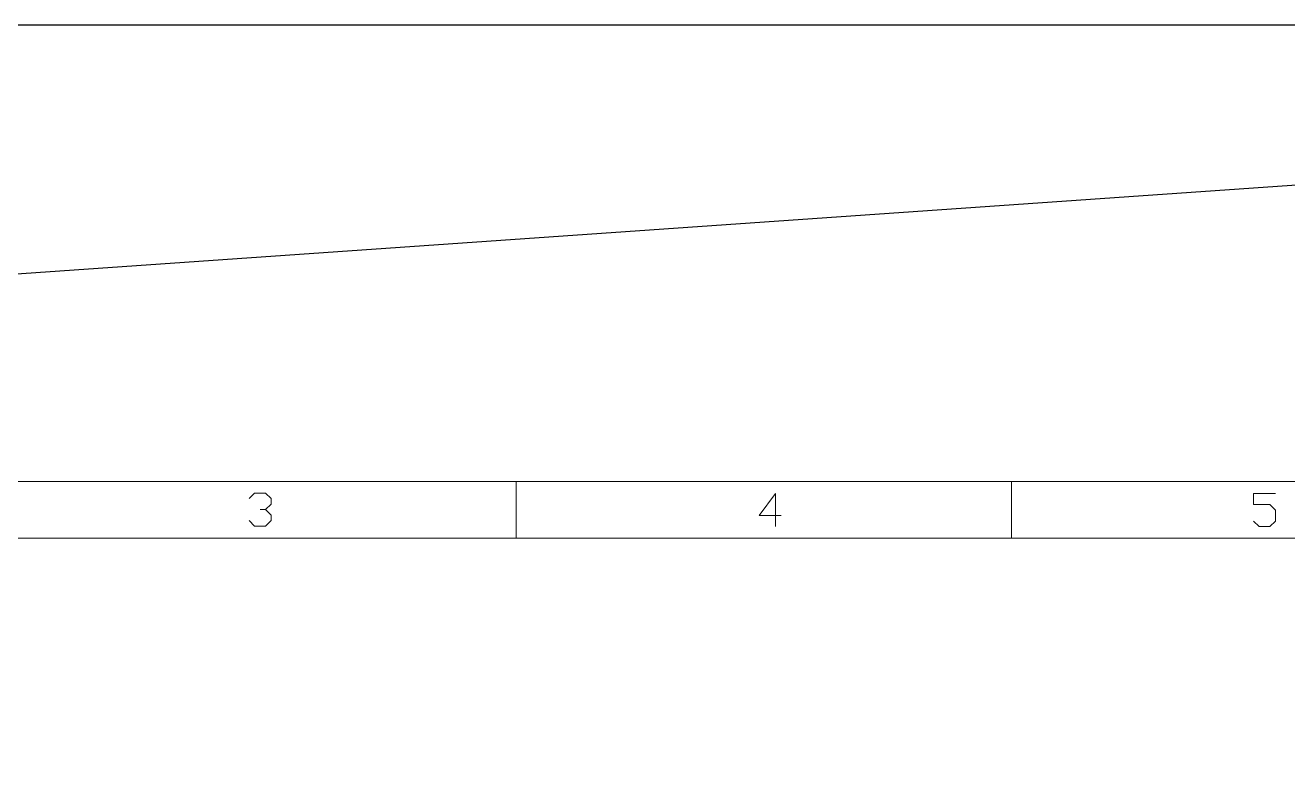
# Model space of a CAD drawing. Header units: millimetres. Extents: x 88508 to 142116, y -5268 to 20283.
# Drawn here: x 102653.2 to 102853.4, y 1928.1 to 2045.2 of the extents above; entities that cross this region are included whole.
import ezdxf
from ezdxf.enums import TextEntityAlignment as Align

# ---------------------------------------------------------------- set-up
doc = ezdxf.new("R2010")
doc.units = ezdxf.units.MM
doc.layers.add('LP_O', color=40, linetype='Continuous')
doc.layers.add('PPS_O', color=40, linetype='Continuous')
doc.styles.add('GBENOR_', font='gbenor.shx', dxfattribs={"bigfont": 'gbcbig'})
doc.styles.add('TXT', font='txt.shx', dxfattribs={"width": 0.8, "bigfont": 'ctxt.shx'})

# ---------------------------------------------------------------- blocks, each defined once
blk = doc.blocks.new('U40')
at = {"color": 254, "lineweight": 18}
for p, q in [((0, 1783.49), (2530.21, 1783.49)), ((941.12, 1783.49), (941.12, 1746.46)), ((1265.11, 1783.49), (1265.11, 1746.46)), ((37.03, 1746.46), (2493.18, 1746.46))]:
    blk.add_line(p, q, dxfattribs=at)
at = {"color": 92, "lineweight": 18}
for points in [[(766.43, 1772.43), (770.02, 1776.03), (777.22, 1776.03), (780.82, 1772.43), (780.82, 1768.83), (777.22, 1765.23), (773.62, 1765.23)], [(1114.38, 1761.36), (1099.99, 1761.36), (1110.78, 1775.76), (1110.78, 1754.17)], [(1423.4, 1757.73), (1427, 1754.13), (1434.19, 1754.13), (1437.79, 1757.73), (1437.79, 1764.93), (1434.19, 1768.53), (1423.4, 1768.53), (1423.4, 1775.73), (1437.79, 1775.73)], [(777.22, 1765.23), (780.82, 1761.63), (780.82, 1758.03), (777.22, 1754.43), (770.02, 1754.43), (766.43, 1758.03)]]:
    blk.add_lwpolyline(points, dxfattribs=at)
at = {"lineweight": 18, "style": 'GBENOR_'}
blk.add_attdef('文档路径', (2125.95, 386.89), '', height=17.76, dxfattribs=at)
at = {"lineweight": 20, "style": 'TXT'}
for tag, height, p in [('18-**-**', 16.35, (1866.64, 256.17)), ('客户名称', 16.13, (1741.09, 133.98, 0)), ('料厚:', 16.13, (1741.26, 93.16, 0))]:
    blk.add_attdef(tag, text='', height=height, dxfattribs=at).set_placement(p, align=Align.MIDDLE)
for tag, p, height in [('88888', (1850.91, 207.46), 14.86), ('材质:', (1691.18, 167.99, 0), 16.13), ('核准', (1869.36, 127.52, 0), 16.13), ('设计', (1868.77, 88.3, 0), 16.13), ('绘图', (1868.24, 49.08, 0), 16.13)]:
    blk.add_attdef(tag, p, '', height=height, dxfattribs=at)
for tag, p, height, width in [('3', (2234.72, 206.9), 15.83, 0.7), ('4', (2234.72, 167.41), 15.83, 0.7), ('核准日期', (2041.07, 124.18, 0), 16.13, 0.68), ('设计日期', (2041.07, 84.45, 0), 16.13, 0.68), ('1', (2251.89, 85.86), 14.61, 0.7), ('绘图日期', (2040.91, 46.43, 0), 16.13, 0.68), ('2', (2234.96, 49.23), 14.61, 0.7)]:
    blk.add_attdef(tag, p, '', height=height, dxfattribs=dict(at, width=width))

msp = doc.modelspace()

# ---------------------------------------------------------------- linework, layer by layer
at = {"layer": 'LP_O', "color": 8}
msp.add_lwpolyline([(95190.493, 2045.216), (95190.493, 1487.55), (103220.125, 1487.55), (103220.125, 2045.216)], close=True, dxfattribs=at)
at = {"layer": 'PPS_O'}
msp.add_line((103220.125, 2045.216), (95190.493, 1487.55), dxfattribs=at)

# ---------------------------------------------------------------- block references
at = {"ltscale": 3, "xscale": 0.2424461197650385, "yscale": 0.2424461197650385, "zscale": 0.2424461197650385}
msp.add_blockref('U40', (102502.837, 1540.447), dxfattribs=at)

doc.saveas('drawing.dxf')
